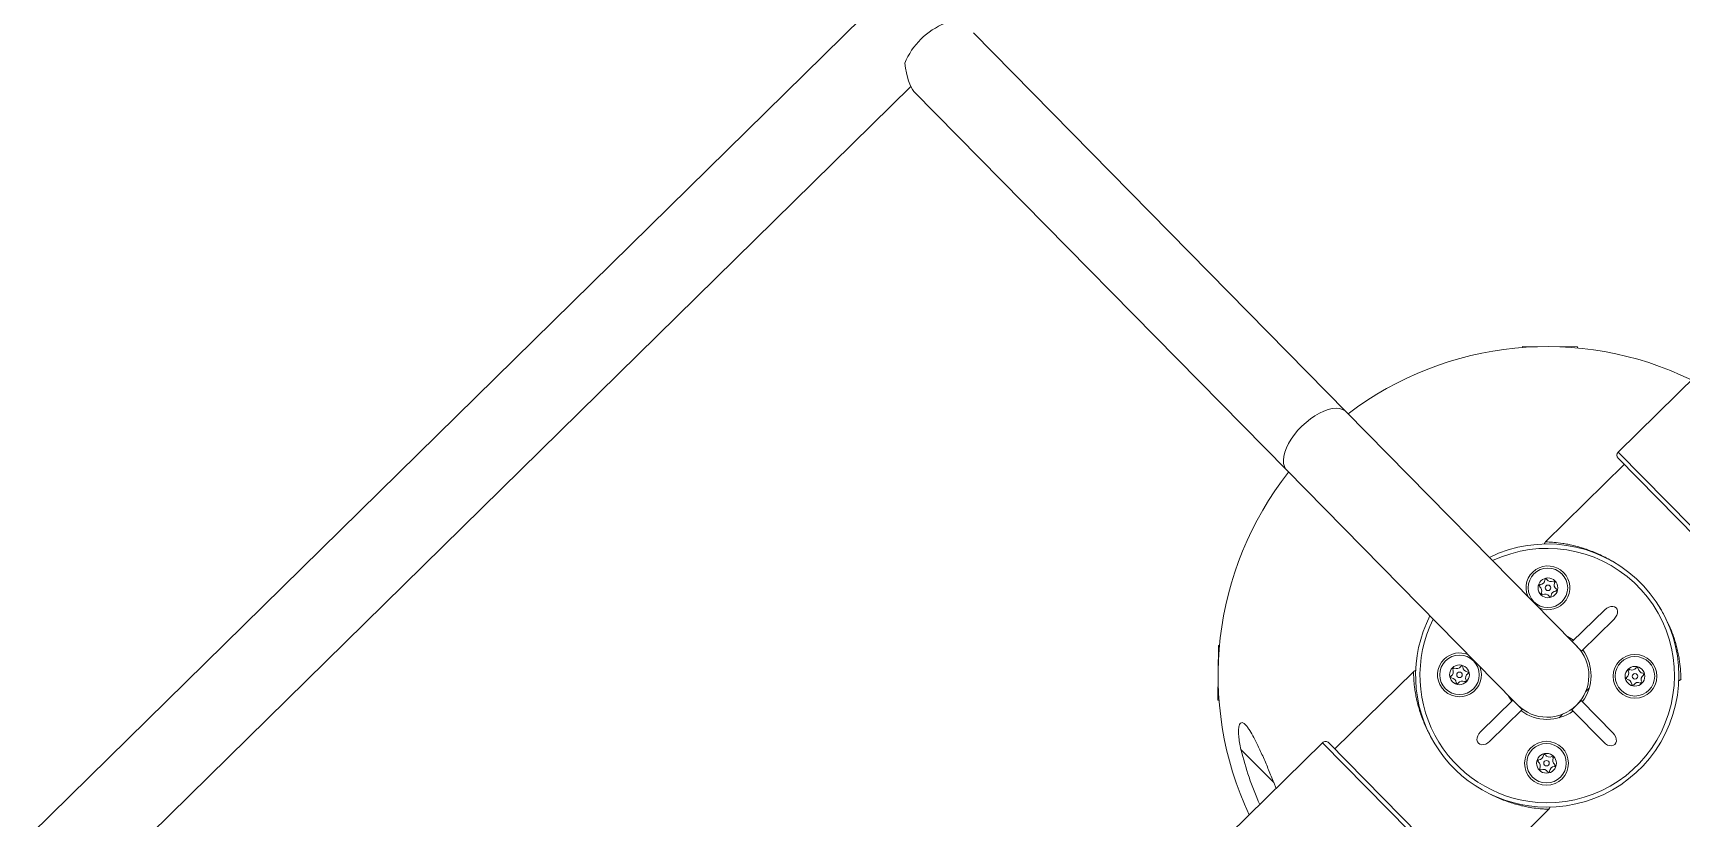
# Model space of a CAD drawing. Header units: metres. Extents: x 859577 to 860336, y 1645916 to 1646650.
# Drawn here: x 859951.184 to 859952.079, y 1646451.282 to 1646451.708 of the extents above; entities that cross this region are included whole.
import ezdxf

# ---------------------------------------------------------------- set-up
doc = ezdxf.new("R2010")
doc.units = ezdxf.units.M
doc.layers.add('A-ACCESORIOS', color=30, linetype='Continuous', lineweight=20)
doc.layers.add('PISO', color=31, linetype='Continuous', lineweight=15)

# ---------------------------------------------------------------- blocks, each defined once
blk = doc.blocks.new('mu10-14')
at = {"layer": 'A-ACCESORIOS', "linetype": 'Continuous', "ltscale": 20}
for p, q in [((1.07297, 0.51622), (-1.07297, 0.51622)), ((-1.07297, 0.47091), (-0.02203, 0.47091)), ((-0.02265, 0.46775), (-0.02265, 0.17883)), ((0.02265, 0.17883), (0.02265, 0.46775)), ((-0.02265, 0.17883), (-0.02265, 0.00248)), ((0.02265, 0.00248), (0.02265, 0.17883)), ((-0.13699, 0.11591), (-0.11591, 0.13699)), ((-0.11547, 0.13655), (-0.11591, 0.13699)), ((0.11591, 0.13699), (0.11547, 0.13655)), ((0.11591, 0.13699), (0.13699, 0.11591)), ((-0.13699, 0.11591), (-0.13655, 0.11547)), ((0.13655, 0.11547), (0.13699, 0.11591)), ((-0.14678, 0.08808), (-0.14678, 0.06272)), ((-0.14678, 0.06272), (-0.14807, 0.05961)), ((-0.11266, 0.05961), (-0.24738, 0.05961)), ((-0.11266, -0.05961), (-0.11266, 0.05961)), ((-0.11028, 0.05722), (-0.11028, -0.05722)), ((0.11028, -0.05722), (0.11028, 0.05722)), ((0.24738, 0.05961), (0.11266, 0.05961)), ((0.11266, 0.05961), (0.11266, -0.05961)), ((-0.05042, 0.05246), (-0.11028, 0.05246)), ((0.11028, 0.05246), (0.05033, 0.05246)), ((-0.0474, 0.00358), (-0.02265, 0.00358)), ((-0.02265, 0.00248), (-0.02265, -0.00358)), ((0.02265, 0.00358), (0.0474, 0.00358)), ((0.02265, -0.00358), (0.02265, 0.00248)), ((-0.02265, -0.00358), (-0.0474, -0.00358)), ((0.0474, -0.00358), (0.02265, -0.00358)), ((-0.01154, -0.02086), (-0.00882, -0.02086)), ((-0.00358, -0.0474), (-0.00358, -0.02265)), ((-0.00358, -0.02265), (0.00358, -0.02265)), ((-0.00158, -0.02265), (-0.00153, -0.0226)), ((0.00153, -0.0226), (0.00158, -0.02265)), ((0.00358, -0.02265), (0.00358, -0.0474)), ((0.00882, -0.02086), (0.01154, -0.02086)), ((-0.11028, -0.05246), (-0.05033, -0.05246))]:
    blk.add_line(p, q, dxfattribs=at)
at = {"layer": 'A-ACCESORIOS', "linetype": 'Continuous', "ltscale": 20, "flags": 128}
for points in [[(-0.02265, 0.17883), (-0.0226, 0.1796), (-0.02218, 0.18113), (-0.02134, 0.18262), (-0.02011, 0.18404), (-0.01851, 0.18536), (-0.01655, 0.18656), (-0.0143, 0.18761), (-0.01177, 0.1885), (-0.00902, 0.18922), (-0.00611, 0.18973), (-0.00308, 0.19005), (0, 0.19015)], [(0, 0.19015), (0.00308, 0.19005), (0.00611, 0.18973), (0.00902, 0.18922), (0.01177, 0.1885), (0.0143, 0.18761), (0.01655, 0.18656), (0.01851, 0.18536), (0.02011, 0.18404), (0.02134, 0.18262), (0.02218, 0.18113), (0.0226, 0.1796), (0.02265, 0.17883)], [(-0.02265, 0.00745), (-0.02289, 0.00668), (-0.02357, 0.00358)], [(0.02357, 0.00358), (0.02344, 0.00436), (0.02265, 0.00744), (0.02265, 0.00745)]]:
    blk.add_lwpolyline(points, dxfattribs=at)
at = {"layer": 'A-ACCESORIOS', "linetype": 'Continuous', "ltscale": 20}
for centre, radius in [((-0.03372, 0.03372), 0.01073), ((-0.03372, 0.03372), 0.00536), ((0.03372, 0.03372), 0.01073), ((0.03372, 0.03372), 0.00536), ((-0.03372, 0.03372), 0.00149), ((0.03372, 0.03372), 0.00149), ((-0.03372, -0.03372), 0.01192), ((-0.03372, -0.03372), 0.01073), ((0.03372, -0.03372), 0.01192), ((0.03372, -0.03372), 0.01073), ((-0.03372, -0.03372), 0.00536), ((-0.03372, -0.03372), 0.00149), ((0.03372, -0.03372), 0.00536), ((0.03372, -0.03372), 0.00149)]:
    blk.add_circle(centre, radius, dxfattribs=at)
for centre, radius, start, end in [((0, 0.44555), 0.0398, 67.0816, 112.9184), ((0, 0), 0.17883, 97.27701, 160.52878), ((0, 0), 0.17883, 19.47122, 82.72299), ((0, 0), 0.17118, 149.03289, 159.62068), ((0, 0), 0.07153, 108.46146, 225), ((0, 0), 0.06915, 109.12233, 225), ((0, 0), 0.07153, 225, 71.53854), ((0, 0), 0.06915, 225, 70.87767), ((-0.11266, 0.05722), 0.00238, 0, 90), ((0.11266, 0.05722), 0.00238, 90, 180), ((-0.03372, 0.03372), 0.01192, 90, 338.19095), ((-0.03372, 0.03372), 0.01192, 21.80905, 90), ((0.03372, 0.03372), 0.01192, 0, 158.19095), ((-0.03754, 0.03593), 0.000596, 78.3164, 221.6836), ((-0.03687, 0.03917), 0.00272, 258.3164, 341.6836), ((-0.03372, 0.03813), 0.000596, 18.3164, 161.6836), ((-0.03057, 0.03917), 0.00272, 198.3164, 281.6836), ((-0.0299, 0.03593), 0.000596, 318.3164, 101.6836), ((0.02827, 0.03687), 0.00272, 288.3164, 11.6836), ((0.03151, 0.03754), 0.000596, 48.3164, 191.6836), ((0.03372, 0.04002), 0.00272, 228.3164, 311.6836), ((0.03593, 0.03754), 0.000596, 348.3164, 131.6836), ((0.03917, 0.03687), 0.00272, 168.3164, 251.6836), ((-0.03754, 0.03151), 0.000596, 138.3164, 281.6836), ((-0.04002, 0.03372), 0.00272, 318.3164, 41.6836), ((-0.03687, 0.02827), 0.00272, 18.3164, 101.6836), ((-0.03372, 0.02931), 0.000596, 198.3164, 341.6836), ((-0.03057, 0.02827), 0.00272, 78.3164, 161.6836), ((-0.02742, 0.03372), 0.00272, 138.3164, 221.6836), ((-0.0299, 0.03151), 0.000596, 258.3164, 41.6836), ((0.03372, 0.03372), 0.01192, 201.80905, 0), ((0.02931, 0.03372), 0.000596, 108.3164, 251.6836), ((0.02827, 0.03057), 0.00272, 348.3164, 71.6836), ((0.03151, 0.0299), 0.000596, 168.3164, 311.6836), ((0.03372, 0.02742), 0.00272, 48.3164, 131.6836), ((0.03593, 0.0299), 0.000596, 228.3164, 11.6836), ((0.03917, 0.03057), 0.00272, 108.3164, 191.6836), ((0.03813, 0.03372), 0.000596, 288.3164, 71.6836), ((0, 0), 0.02265, 180, 270), ((0, 0), 0.02265, 270, 0), ((0, 0), 0.02384, 188.62693, 225), ((0, 0), 0.02384, 278.62693, 351.37307), ((0, 0), 0.02384, 225, 261.37307), ((-0.03813, -0.03372), 0.000596, 108.3164, 251.6836), ((-0.03917, -0.03057), 0.00272, 288.3164, 11.6836), ((-0.03917, -0.03687), 0.00272, 348.3164, 71.6836), ((-0.03593, -0.0299), 0.000596, 48.3164, 191.6836), ((-0.03372, -0.02742), 0.00272, 228.3164, 311.6836), ((-0.03151, -0.0299), 0.000596, 348.3164, 131.6836), ((-0.02827, -0.03057), 0.00272, 168.3164, 251.6836), ((-0.02827, -0.03687), 0.00272, 108.3164, 191.6836), ((-0.02931, -0.03372), 0.000596, 288.3164, 71.6836), ((0.0299, -0.03151), 0.000596, 78.3164, 221.6836), ((0.0299, -0.03593), 0.000596, 138.3164, 281.6836), ((0.02742, -0.03372), 0.00272, 318.3164, 41.6836), ((0.03057, -0.02827), 0.00272, 258.3164, 341.6836), ((0.03372, -0.02931), 0.000596, 18.3164, 161.6836), ((0.03687, -0.02827), 0.00272, 198.3164, 281.6836), ((0.04002, -0.03372), 0.00272, 138.3164, 221.6836), ((0.03754, -0.03151), 0.000596, 318.3164, 101.6836), ((0.03754, -0.03593), 0.000596, 258.3164, 41.6836), ((-0.03593, -0.03754), 0.000596, 168.3164, 311.6836), ((-0.03372, -0.04002), 0.00272, 48.3164, 131.6836), ((-0.03151, -0.03754), 0.000596, 228.3164, 11.6836), ((0.03057, -0.03917), 0.00272, 18.3164, 101.6836), ((0.03372, -0.03813), 0.000596, 198.3164, 341.6836), ((0.03687, -0.03917), 0.00272, 78.3164, 161.6836), ((0, 0), 0.17883, 199.47122, 340.52878)]:
    blk.add_arc(centre, radius, start, end, dxfattribs=at)
for centre, major_axis, ratio, start_param, end_param in [((0, 0.48737), (0.02188, 0.02188), 0.267949, 2.062518, 2.879793), ((-0.0474, 0), (0.00506, 0), 0.707107, 1.570796, 4.712389), ((0.0474, 0), (-0.00506, 0), 0.707107, 1.570796, 4.712389), ((0, -0.0474), (0, 0.00506), 0.707107, 1.570796, 4.712389)]:
    blk.add_ellipse(centre, major_axis=major_axis, ratio=ratio, start_param=start_param, end_param=end_param, dxfattribs=at)
for points, knots in [([(-0.14678, 0.08808), (-0.14612, 0.08914), (-0.1448, 0.09127), (-0.14269, 0.09408), (-0.14056, 0.09644), (-0.13873, 0.09795), (-0.13732, 0.09853), (-0.13643, 0.09839), (-0.13581, 0.09758), (-0.13562, 0.0961), (-0.13578, 0.09415), (-0.13628, 0.09142), (-0.13726, 0.08775), (-0.13898, 0.08249), (-0.1412, 0.07641), (-0.14389, 0.06956), (-0.14581, 0.065), (-0.14678, 0.06272)], [0, 0, 0, 0, 0.0622422, 0.124327, 0.1762613, 0.2286702, 0.2610527, 0.2935502, 0.3243624, 0.373726, 0.4162549, 0.4588904, 0.5447654, 0.6308633, 0.7536799, 0.8769816, 1, 1, 1, 1]), ([(-0.0681, 0.02154), (-0.06784, 0.0225), (-0.06728, 0.02456), (-0.06616, 0.02757), (-0.06443, 0.03181), (-0.06246, 0.03578), (-0.06033, 0.03948), (-0.05861, 0.04219), (-0.05683, 0.04473), (-0.05512, 0.04699), (-0.0537, 0.04871), (-0.05227, 0.05036), (-0.05124, 0.05148), (-0.05062, 0.05214), (-0.05031, 0.05246), (-0.05039, 0.05238), (-0.05042, 0.05235)], [0, 0, 0, 0, 0.0505737, 0.1095026, 0.1743737, 0.305764, 0.3723434, 0.448727, 0.5256008, 0.6040992, 0.6832297, 0.7376097, 0.8478572, 0.9039284, 0.9584759, 1, 1, 1, 1]), ([(-0.04889, 0.05193), (-0.04904, 0.05204), (-0.04937, 0.0523), (-0.04992, 0.05245), (-0.05028, 0.05244), (-0.05042, 0.05243)], [0, 0, 0, 0, 0.3326028, 0.7571988, 1, 1, 1, 1]), ([(0.05033, 0.05243), (0.05028, 0.05244), (0.04996, 0.05248), (0.04943, 0.05233), (0.04905, 0.05205), (0.0489, 0.05194)], [0, 0, 0, 0, 0.087291, 0.639519, 1, 1, 1, 1]), ([(0.05033, 0.05244), (0.05033, 0.05243), (0.05035, 0.05242), (0.05068, 0.05207), (0.05136, 0.05136), (0.05241, 0.05019), (0.0539, 0.0485), (0.05584, 0.04608), (0.05797, 0.04313), (0.06017, 0.03979), (0.0624, 0.03592), (0.06448, 0.03163), (0.06637, 0.02713), (0.0678, 0.02317), (0.06855, 0.02016), (0.06866, 0.01973)], [0, 0, 0, 0, 0.039947, 0.088155, 0.186049, 0.235775, 0.30204, 0.436874, 0.505459, 0.57367, 0.711885, 0.782032, 0.8469, 0.978611, 1, 1, 1, 1]), ([(0.06943, -0.01658), (0.06934, -0.01701), (0.06876, -0.01973), (0.06766, -0.02339), (0.06617, -0.02758), (0.06443, -0.03181), (0.06246, -0.03578), (0.06033, -0.03948), (0.05861, -0.04219), (0.05683, -0.04473), (0.05512, -0.04699), (0.0537, -0.04871), (0.05227, -0.05036), (0.05124, -0.05148), (0.05062, -0.05214), (0.05031, -0.05246), (0.05039, -0.05238), (0.05042, -0.05235)], [0, 0, 0, 0, 0.020273, 0.127105, 0.181283, 0.240925, 0.361725, 0.422937, 0.493164, 0.563841, 0.636012, 0.708764, 0.75876, 0.860121, 0.911672, 0.961823, 1, 1, 1, 1]), ([(-0.05033, -0.05244), (-0.05033, -0.05243), (-0.05035, -0.05242), (-0.05068, -0.05207), (-0.05136, -0.05136), (-0.05241, -0.05019), (-0.0539, -0.0485), (-0.05584, -0.04608), (-0.05797, -0.04313), (-0.06017, -0.03979), (-0.0624, -0.03593), (-0.06447, -0.03162), (-0.06603, -0.02804), (-0.06689, -0.02534), (-0.06737, -0.02385)], [0, 0, 0, 0, 0.043109, 0.095132, 0.200775, 0.254436, 0.325946, 0.471453, 0.545466, 0.619076, 0.768231, 0.84393, 0.913933, 1, 1, 1, 1]), ([(-0.05033, -0.05243), (-0.05028, -0.05244), (-0.04996, -0.05248), (-0.04947, -0.05235), (-0.04913, -0.0521), (-0.04902, -0.05202)], [0, 0, 0, 0, 0.096102, 0.704072, 1, 1, 1, 1]), ([(0.04904, -0.05203), (0.04914, -0.05211), (0.04942, -0.05233), (0.04992, -0.05245), (0.05028, -0.05244), (0.05042, -0.05243)], [0, 0, 0, 0, 0.249307, 0.726896, 1, 1, 1, 1])]:
    blk.add_open_spline(points, degree=3, knots=knots, dxfattribs=at)

msp = doc.modelspace()

# ---------------------------------------------------------------- linework, layer by layer
at = {"layer": 'PISO'}
msp.add_ellipse((859952.0066, 1646451.35903), major_axis=(0.97748, 0.96136), ratio=0.788229, dxfattribs=at)

# ---------------------------------------------------------------- block references
at = {"layer": 'A-ACCESORIOS', "rotation": 44.52344756294777}
msp.add_blockref('mu10-14', (859952.0066, 1646451.35903), dxfattribs=at)

doc.saveas('drawing.dxf')
